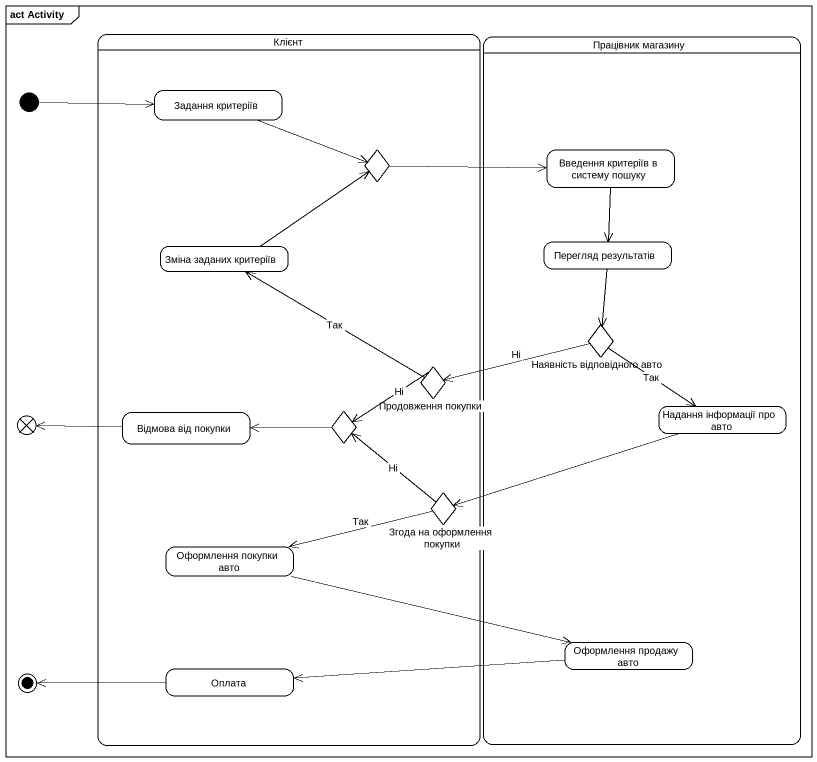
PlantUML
@startuml
mainframe act Activity
hide empty description
state Клієнт {
  state "Задання критеріїв" as Задання_критеріїв
  state choice1 <<choice>>
  state "Зміна заданих критеріїв" as Зміна_заданих_критеріїв
  state "Продовження покупки" as Продовження_покупки <<choice>>
  state "Відмова від покупки" as Відмова_від_покупки
  state choice2 <<choice>>
  state "Згода на оформлення покупки" as Згода_на_оформлення_покупки <<choice>>
  state "Оформлення покупки авто" as Оформлення_покупки_авто
  state Оплата
}
state "Працівник магазину" as Працівник_магазину {
  state "Введення критеріїв в систему пошуку" as Введення_критеріїв_в
  state "Перегляд результатів" as Перегляд_результатів
  state "Наявність відповідного авто" as Наявність_відповідного_авто <<choice>>
  state "Надання інформації про авто" as Надання_інформації_про_авто
  state "Оформлення продажу авто" as Оформлення_продажу_авто
}
state initial1 <<start>>
state flowfinal1 <<end>>
state final1 <<end>>
initial1 -right-> Задання_критеріїв
Задання_критеріїв -right-> choice1
choice1 -right-> Введення_критеріїв_в
Введення_критеріїв_в --> Перегляд_результатів
Зміна_заданих_критеріїв -up-> choice1
Перегляд_результатів --> Наявність_відповідного_авто
Наявність_відповідного_авто -left-> Продовження_покупки : Ні
Наявність_відповідного_авто --> Надання_інформації_про_авто : Так
Продовження_покупки -left-> Зміна_заданих_критеріїв : Так
Продовження_покупки -left-> choice2 : Ні
Надання_інформації_про_авто -left-> Згода_на_оформлення_покупки
Відмова_від_покупки -left-> flowfinal1
choice2 -left-> Відмова_від_покупки
Згода_на_оформлення_покупки -up-> choice2 : Ні
Згода_на_оформлення_покупки -left-> Оформлення_покупки_авто : Так
Оформлення_покупки_авто -right-> Оформлення_продажу_авто
Оформлення_продажу_авто -left-> Оплата
Оплата -left-> final1
@enduml
